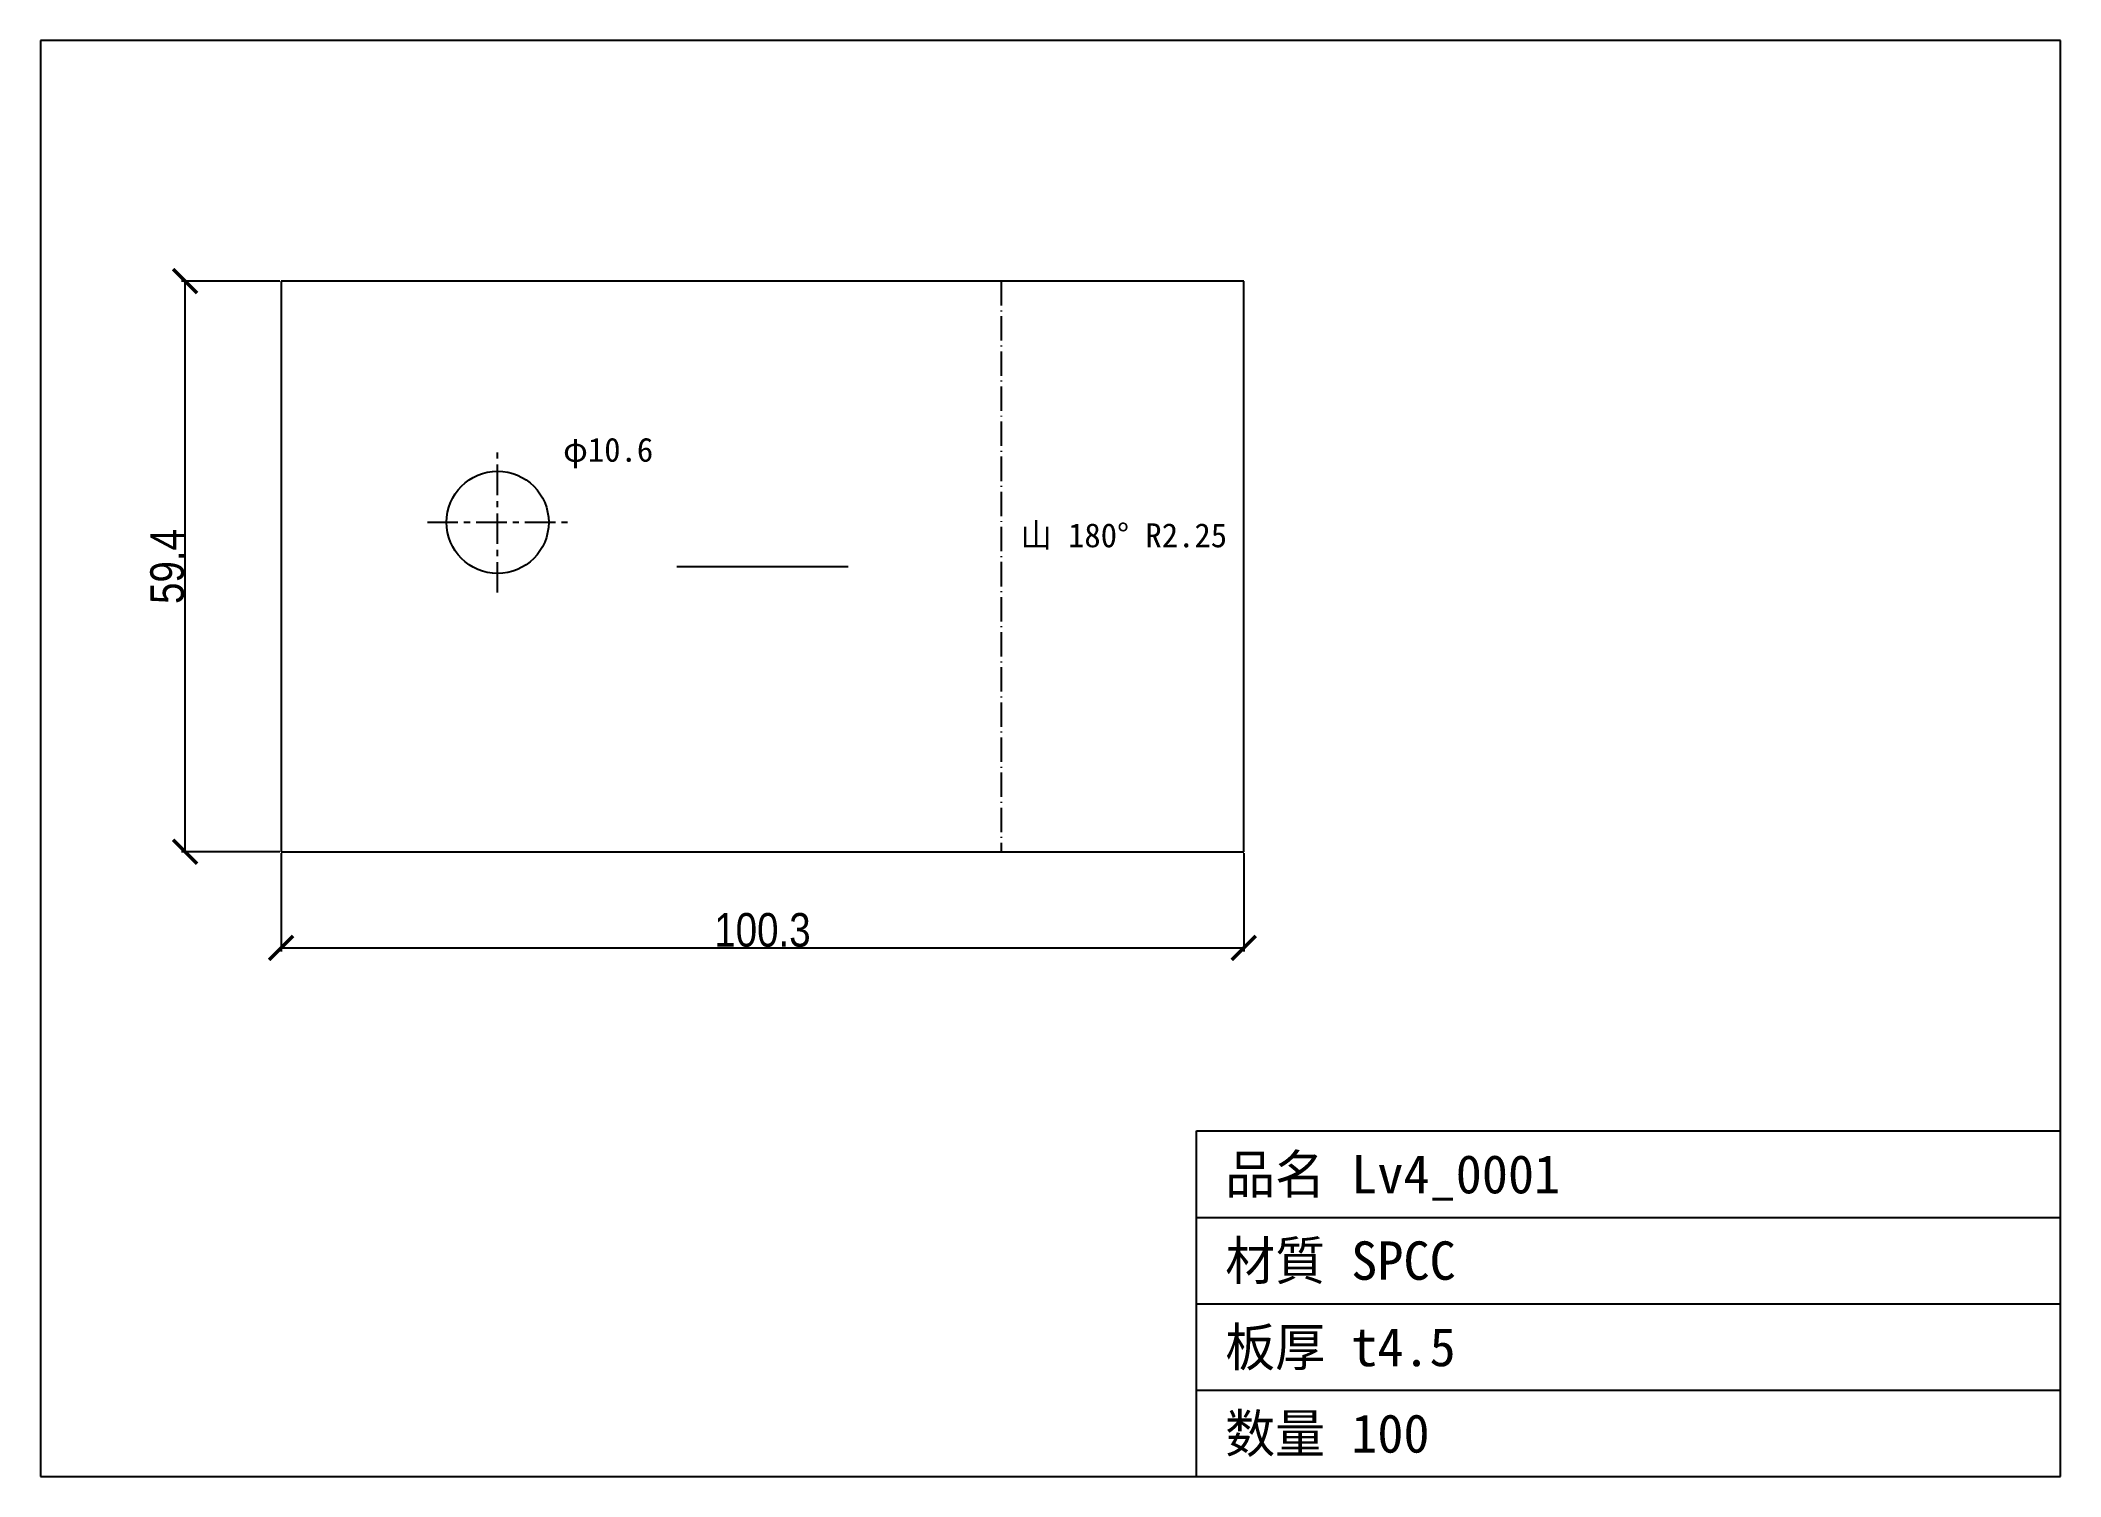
# Model space of a CAD drawing. Header units: millimetres. Extents: x -25 to 185, y -65 to 85.
import ezdxf

# ---------------------------------------------------------------- set-up
doc = ezdxf.new("R2010")
doc.units = ezdxf.units.MM
doc.linetypes.add('CENTER', pattern=[5.08, 3.175, -0.635, 0.635, -0.635])
doc.linetypes.add('DASHDOT', pattern=[3.556, 2.54, -0.508, 0, -0.508])
for name, color, linetype in [('ケガキ', 7, 'Continuous'), ('中心線', 7, 'Continuous'), ('図枠', 7, 'Continuous'), ('外形', 7, 'Continuous'), ('寸法', 7, 'Continuous'), ('文字', 7, 'Continuous'), ('曲げ線', 7, 'Continuous')]:
    doc.layers.add(name, color=color, linetype=linetype)
doc.styles.add('OpenSansCondensed-Light', font='OpenSansCondensed-Light.ttf')
doc.dimstyles.new('EZDXF', dxfattribs={"dimtxt": 0.25, "dimasz": 0.175, "dimexe": 0.375, "dimexo": 0.125, "dimgap": 0.1, "dimtad": 1, "dimlfac": 100, "dimzin": 12, "dimdsep": 46, "dimtxsty": 'OpenSansCondensed-Light', "dimblk": 'ARCHTICK', "dimcen": 2.5, "dimazin": 3, "dimtfac": 0.5, "dimtmove": 2, "dimatfit": 3})

# ---------------------------------------------------------------- blocks, each defined once
blk = doc.blocks.new('_ARCHTICK')
at = {"color": 0, "linetype": 'BYBLOCK', "const_width": 0.15}
blk.add_lwpolyline([(-0.5, -0.5), (0.5, 0.5)], dxfattribs=at)

msp = doc.modelspace()

# ---------------------------------------------------------------- linework, layer by layer
at = {"layer": 'ケガキ'}
msp.add_line((41.22, 29.72), (59.05, 29.72), dxfattribs=at)
at = {"layer": '中心線', "color": 1, "linetype": 'CENTER'}
for p, q in [((22.55, 27), (22.55, 41.63)), ((15.24, 34.32), (29.87, 34.32))]:
    msp.add_line(p, q, dxfattribs=at)
at = {"layer": '図枠'}
for p, q in [((185.33, 84.51), (-25.07, 84.51)), ((-25.07, 84.51), (-25.07, -65.07)), ((185.33, -65.07), (185.33, 84.51)), ((95.33, -65.07), (95.33, -29.07)), ((95.33, -29.07), (185.33, -29.07)), ((95.33, -38.07), (185.33, -38.07)), ((95.33, -47.07), (185.33, -47.07)), ((95.33, -56.07), (185.33, -56.07)), ((-25.07, -65.07), (185.33, -65.07))]:
    msp.add_line(p, q, dxfattribs=at)
at = {"layer": '外形'}
for p, q in [((0, 59.44), (0, 0)), ((100.27, 59.44), (0, 59.44)), ((100.27, 0), (100.27, 59.44)), ((0, 0), (100.27, 0))]:
    msp.add_line(p, q, dxfattribs=at)
msp.add_circle((22.55, 34.32), 5.32, dxfattribs=at)
at = {"layer": '曲げ線', "color": 4, "linetype": 'DASHDOT'}
msp.add_line((75.01, 59.44), (75.01, 0), dxfattribs=at)

# ---------------------------------------------------------------- texts
at = {"layer": '文字'}
for s, height, p in [('φ10.6', 2.5, (29.37, 40.63)), ('山 180° R2.25', 2.5, (77.01, 31.72)), ('品名 Lv4_0001', 4, (98.33, -35.57)), ('材質 SPCC', 4, (98.33, -44.57)), ('板厚 t4.5', 4, (98.33, -53.57)), ('数量 100', 4, (98.33, -62.57))]:
    msp.add_text(s, height=height, dxfattribs=at).set_placement(p)

# ---------------------------------------------------------------- dimensions: what is measured, and where the dimension line sits
at = {"layer": '寸法'}
msp.add_linear_dim(base=(-10, 0), p1=(0, 0), p2=(0, 59.44), angle=90, dimstyle='EZDXF', override={"dimtxt": 3.5, "dimasz": 2.5, "dimdec": 1, "dimlfac": 1}, dxfattribs=at).render()
msp.add_linear_dim(base=(0, -10), p1=(0, 0), p2=(100.27, 0), dimstyle='EZDXF', override={"dimtxt": 3.5, "dimasz": 2.5, "dimdec": 1, "dimlfac": 1}, dxfattribs=at).render()

doc.saveas('drawing.dxf')
